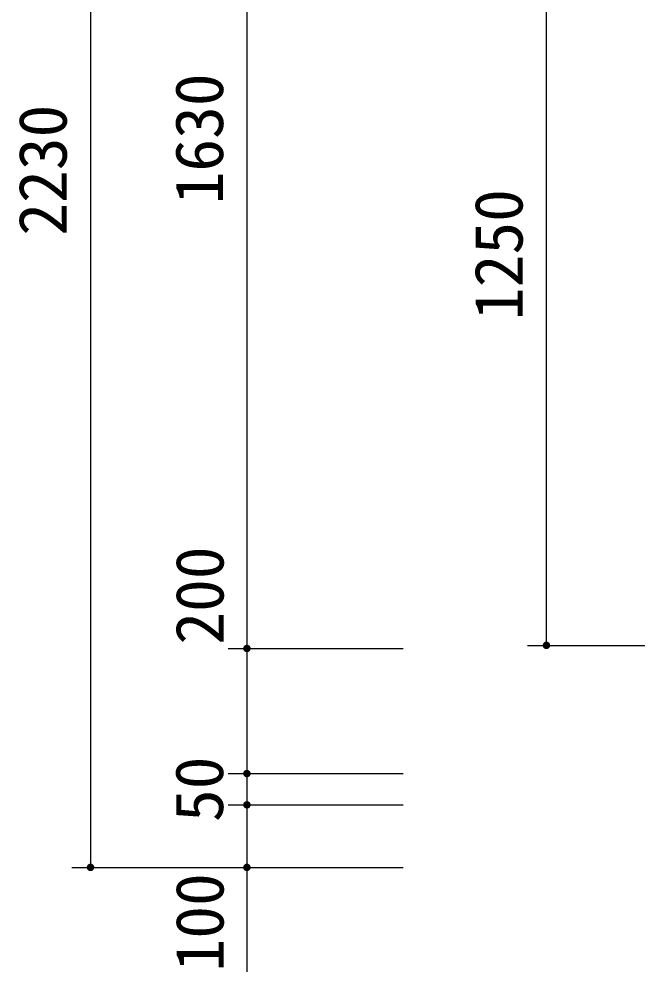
# Model space of a CAD drawing. Units: millimetres, scale not verified. Extents: x -8910 to 8910, y -6308 to 6308.
# Drawn here: x -1009 to -20, y -3764 to -2240 of the extents above; entities that cross this region are included whole.
import ezdxf
from ezdxf.enums import TextEntityAlignment as Align

# ---------------------------------------------------------------- set-up
doc = ezdxf.new("R2010")
doc.units = ezdxf.units.MM
doc.header["$LTSCALE"] = 30
doc.layers.add('0-3_空気管', color=3, linetype='Continuous', lineweight=25)
doc.layers.add('0-5_製作', color=5, linetype='Continuous', lineweight=25)
doc.styles.add('ＭＳ ゴシック', font='')
doc.styles.get('ＭＳ ゴシック').set_extended_font_data('MS Gothic')

msp = doc.modelspace()

# ---------------------------------------------------------------- linework, layer by layer
at = {"layer": '0-3_空気管', "color": 2}
for p, q in [((-895, -1366.74), (-895, -3596.74)), ((-645, -1616.74), (-645, -3246.74)), ((-166.24, -3241.75), (-166.24, -1991.74)), ((-645, -3246.74), (-645, -3446.74)), ((-645, -3446.74), (-645, -3496.74)), ((-645, -3496.74), (-645, -3596.74))]:
    msp.add_line(p, q, dxfattribs=at)
at = {"layer": '0-5_製作', "color": 2}
for p, q in [((-196.24, -3241.75), (13.27, -3241.75)), ((-675, -3246.74), (-395.45, -3246.74)), ((-675, -3446.74), (-395.45, -3446.74)), ((-675, -3496.74), (-395.45, -3496.74)), ((-925, -3596.74), (-645, -3596.74)), ((-675, -3596.74), (-395.45, -3596.74)), ((-645, -3596.74), (-645, -3763.9))]:
    msp.add_line(p, q, dxfattribs=at)
at = {"layer": '0-5_製作'}
for points in [[(-650.71, -3244.89), (-645, -3246.74), (-650.89, -3245.62)], [(-650.71, -3244.89), (-645, -3240.74), (-645, -3246.74)], [(-650.43, -3244.19), (-645, -3240.74), (-650.71, -3244.89)], [(-650.07, -3243.53), (-645, -3240.74), (-650.43, -3244.19)], [(-649.62, -3242.92), (-645, -3240.74), (-650.07, -3243.53)], [(-649.11, -3242.37), (-645, -3240.74), (-649.62, -3242.92)], [(-648.53, -3241.89), (-645, -3240.74), (-649.11, -3242.37)], [(-647.89, -3241.49), (-645, -3240.74), (-648.53, -3241.89)], [(-647.21, -3241.16), (-645, -3240.74), (-647.89, -3241.49)], [(-646.49, -3240.93), (-645, -3240.74), (-647.21, -3241.16)], [(-645.75, -3240.79), (-645, -3240.74), (-646.49, -3240.93)], [(-645, -3240.74), (-639, -3246.74), (-645, -3246.74)], [(-645, -3240.74), (-639.05, -3245.99), (-639, -3246.74)], [(-645, -3240.74), (-639.19, -3245.25), (-639.05, -3245.99)], [(-645, -3240.74), (-639.42, -3244.53), (-639.19, -3245.25)], [(-645, -3240.74), (-639.74, -3243.85), (-639.42, -3244.53)], [(-645, -3240.74), (-640.15, -3243.22), (-639.74, -3243.85)], [(-645, -3240.74), (-640.63, -3242.64), (-640.15, -3243.22)], [(-645, -3240.74), (-641.18, -3242.12), (-640.63, -3242.64)], [(-645, -3240.74), (-641.79, -3241.68), (-641.18, -3242.12)], [(-645, -3240.74), (-642.45, -3241.31), (-641.79, -3241.68)], [(-645, -3240.74), (-643.15, -3241.04), (-642.45, -3241.31)], [(-644.62, -3240.76), (-643.15, -3241.04), (-645, -3240.74)], [(-643.88, -3240.85), (-643.15, -3241.04), (-644.62, -3240.76)], [(-172.22, -3241.37), (-166.24, -3241.75), (-172.24, -3241.75)], [(-172.24, -3241.75), (-166.24, -3241.75), (-172.19, -3242.5)], [(-172.22, -3241.37), (-166.24, -3235.75), (-166.24, -3241.75)], [(-172.13, -3240.62), (-166.24, -3235.75), (-172.22, -3241.37)], [(-172.19, -3242.5), (-166.24, -3241.75), (-172.05, -3243.24)], [(-171.94, -3239.89), (-166.24, -3235.75), (-172.13, -3240.62)], [(-172.05, -3243.24), (-166.24, -3241.75), (-171.82, -3243.95)], [(-171.67, -3239.19), (-166.24, -3235.75), (-171.94, -3239.89)], [(-171.82, -3243.95), (-166.24, -3241.75), (-171.49, -3244.64)], [(-171.3, -3238.53), (-166.24, -3235.75), (-171.67, -3239.19)], [(-171.49, -3244.64), (-166.24, -3241.75), (-171.09, -3245.27)], [(-170.86, -3237.92), (-166.24, -3235.75), (-171.3, -3238.53)], [(-171.09, -3245.27), (-166.24, -3241.75), (-170.61, -3245.85)], [(-170.34, -3237.37), (-166.24, -3235.75), (-170.86, -3237.92)], [(-170.61, -3245.85), (-166.24, -3241.75), (-170.06, -3246.37)], [(-169.76, -3236.89), (-166.24, -3235.75), (-170.34, -3237.37)], [(-170.06, -3246.37), (-166.24, -3241.75), (-169.45, -3246.81)], [(-169.13, -3236.49), (-166.24, -3235.75), (-169.76, -3236.89)], [(-169.45, -3246.81), (-166.24, -3241.75), (-168.79, -3247.17)], [(-168.45, -3236.17), (-166.24, -3235.75), (-169.13, -3236.49)], [(-168.79, -3247.17), (-166.24, -3241.75), (-168.09, -3247.45)], [(-167.73, -3235.93), (-166.24, -3235.75), (-168.45, -3236.17)], [(-168.09, -3247.45), (-166.24, -3241.75), (-167.36, -3247.64)], [(-166.99, -3235.79), (-166.24, -3235.75), (-167.73, -3235.93)], [(-167.36, -3247.64), (-166.24, -3241.75), (-166.24, -3247.75)], [(-166.24, -3235.75), (-160.24, -3241.75), (-166.24, -3241.75)], [(-166.24, -3235.75), (-160.28, -3240.99), (-160.24, -3241.75)], [(-166.24, -3235.75), (-160.42, -3240.25), (-160.28, -3240.99)], [(-166.24, -3235.75), (-160.66, -3239.54), (-160.42, -3240.25)], [(-166.24, -3235.75), (-160.98, -3238.85), (-160.66, -3239.54)], [(-166.24, -3235.75), (-161.38, -3238.22), (-160.98, -3238.85)], [(-166.24, -3235.75), (-161.86, -3237.64), (-161.38, -3238.22)], [(-166.24, -3235.75), (-162.41, -3237.12), (-161.86, -3237.64)], [(-166.24, -3235.75), (-163.02, -3236.68), (-162.41, -3237.12)], [(-166.24, -3235.75), (-163.68, -3236.32), (-163.02, -3236.68)], [(-166.24, -3235.75), (-164.38, -3236.04), (-163.68, -3236.32)], [(-166.24, -3235.75), (-165.11, -3235.85), (-164.38, -3236.04)], [(-166.24, -3235.75), (-165.86, -3235.76), (-165.11, -3235.85)], [(-166.24, -3241.75), (-165.48, -3247.7), (-166.24, -3247.75)], [(-166.24, -3241.75), (-164.74, -3247.56), (-165.48, -3247.7)], [(-166.24, -3241.75), (-164.03, -3247.32), (-164.74, -3247.56)], [(-166.24, -3241.75), (-163.35, -3247), (-164.03, -3247.32)], [(-166.24, -3241.75), (-162.71, -3246.6), (-163.35, -3247)], [(-166.24, -3241.75), (-162.13, -3246.12), (-162.71, -3246.6)], [(-166.24, -3241.75), (-161.61, -3245.57), (-162.13, -3246.12)], [(-166.24, -3241.75), (-161.17, -3244.96), (-161.61, -3245.57)], [(-166.24, -3241.75), (-160.81, -3244.3), (-161.17, -3244.96)], [(-166.24, -3241.75), (-160.53, -3243.6), (-160.81, -3244.3)], [(-166.24, -3241.75), (-160.34, -3242.87), (-160.53, -3243.6)], [(-166.24, -3241.75), (-160.25, -3242.12), (-160.34, -3242.87)], [(-166.24, -3241.75), (-160.24, -3241.75), (-160.25, -3242.12)], [(-650.99, -3246.37), (-645, -3246.74), (-651, -3246.74)], [(-651, -3246.74), (-645, -3246.74), (-650.95, -3247.5)], [(-650.89, -3245.62), (-645, -3246.74), (-650.99, -3246.37)], [(-650.95, -3247.5), (-645, -3246.74), (-650.81, -3248.24)], [(-650.81, -3248.24), (-645, -3246.74), (-650.58, -3248.95)], [(-650.58, -3248.95), (-645, -3246.74), (-650.26, -3249.63)], [(-650.26, -3249.63), (-645, -3246.74), (-649.86, -3250.27)], [(-649.86, -3250.27), (-645, -3246.74), (-649.37, -3250.85)], [(-649.37, -3250.85), (-645, -3246.74), (-648.83, -3251.37)], [(-648.83, -3251.37), (-645, -3246.74), (-648.22, -3251.81)], [(-648.22, -3251.81), (-645, -3246.74), (-647.56, -3252.17)], [(-647.56, -3252.17), (-645, -3246.74), (-645, -3252.74)], [(-647.56, -3252.17), (-645.38, -3252.73), (-646.86, -3252.45)], [(-647.56, -3252.17), (-645, -3252.74), (-645.38, -3252.73)], [(-646.86, -3252.45), (-645.38, -3252.73), (-646.13, -3252.64)], [(-645, -3246.74), (-644.25, -3252.7), (-645, -3252.74)], [(-645, -3246.74), (-643.51, -3252.56), (-644.25, -3252.7)], [(-645, -3246.74), (-642.79, -3252.32), (-643.51, -3252.56)], [(-645, -3246.74), (-642.11, -3252), (-642.79, -3252.32)], [(-645, -3246.74), (-641.47, -3251.6), (-642.11, -3252)], [(-645, -3246.74), (-640.89, -3251.12), (-641.47, -3251.6)], [(-645, -3246.74), (-640.38, -3250.57), (-640.89, -3251.12)], [(-645, -3246.74), (-639.93, -3249.96), (-640.38, -3250.57)], [(-645, -3246.74), (-639.57, -3249.3), (-639.93, -3249.96)], [(-645, -3246.74), (-639.29, -3248.6), (-639.57, -3249.3)], [(-645, -3246.74), (-639.11, -3247.87), (-639.29, -3248.6)], [(-639, -3246.74), (-639.11, -3247.87), (-645, -3246.74)], [(-639, -3246.74), (-639.01, -3247.12), (-639.11, -3247.87)], [(-167.36, -3247.64), (-166.24, -3247.75), (-166.61, -3247.73)], [(-650.89, -3445.62), (-645, -3440.74), (-645, -3446.74)], [(-650.71, -3444.89), (-645, -3440.74), (-650.89, -3445.62)], [(-650.43, -3444.19), (-645, -3440.74), (-650.71, -3444.89)], [(-650.07, -3443.53), (-645, -3440.74), (-650.43, -3444.19)], [(-649.62, -3442.92), (-645, -3440.74), (-650.07, -3443.53)], [(-649.11, -3442.37), (-645, -3440.74), (-649.62, -3442.92)], [(-648.53, -3441.89), (-645, -3440.74), (-649.11, -3442.37)], [(-647.89, -3441.49), (-645, -3440.74), (-648.53, -3441.89)], [(-647.21, -3441.16), (-645, -3440.74), (-647.89, -3441.49)], [(-646.49, -3440.93), (-645, -3440.74), (-647.21, -3441.16)], [(-645.75, -3440.79), (-645, -3440.74), (-646.49, -3440.93)], [(-645, -3440.74), (-639, -3446.74), (-645, -3446.74)], [(-645, -3440.74), (-639.05, -3445.99), (-639, -3446.74)], [(-645, -3440.74), (-639.19, -3445.25), (-639.05, -3445.99)], [(-645, -3440.74), (-639.42, -3444.53), (-639.19, -3445.25)], [(-645, -3440.74), (-639.74, -3443.85), (-639.42, -3444.53)], [(-645, -3440.74), (-640.15, -3443.22), (-639.74, -3443.85)], [(-645, -3440.74), (-640.63, -3442.64), (-640.15, -3443.22)], [(-645, -3440.74), (-641.18, -3442.12), (-640.63, -3442.64)], [(-645, -3440.74), (-641.79, -3441.68), (-641.18, -3442.12)], [(-645, -3440.74), (-642.45, -3441.31), (-641.79, -3441.68)], [(-645, -3440.74), (-643.15, -3441.04), (-642.45, -3441.31)], [(-644.62, -3440.76), (-643.15, -3441.04), (-645, -3440.74)], [(-644.62, -3440.76), (-643.88, -3440.85), (-643.15, -3441.04)], [(-650.99, -3446.37), (-645, -3446.74), (-651, -3446.74)], [(-651, -3446.74), (-645, -3446.74), (-650.95, -3447.5)], [(-650.89, -3445.62), (-645, -3446.74), (-650.99, -3446.37)], [(-650.95, -3447.5), (-645, -3446.74), (-650.81, -3448.24)], [(-650.81, -3448.24), (-645, -3446.74), (-650.58, -3448.95)], [(-650.58, -3448.95), (-645, -3446.74), (-650.26, -3449.63)], [(-650.26, -3449.63), (-645, -3446.74), (-649.86, -3450.27)], [(-649.86, -3450.27), (-645, -3446.74), (-649.37, -3450.85)], [(-649.37, -3450.85), (-645, -3446.74), (-648.83, -3451.37)], [(-648.83, -3451.37), (-645, -3446.74), (-648.22, -3451.81)], [(-648.22, -3451.81), (-645, -3446.74), (-647.56, -3452.17)], [(-647.56, -3452.17), (-645, -3446.74), (-645, -3452.74)], [(-647.56, -3452.17), (-645, -3452.74), (-646.86, -3452.45)], [(-646.86, -3452.45), (-645.38, -3452.73), (-646.13, -3452.64)], [(-646.86, -3452.45), (-645, -3452.74), (-645.38, -3452.73)], [(-645, -3446.74), (-644.25, -3452.7), (-645, -3452.74)], [(-645, -3446.74), (-643.51, -3452.56), (-644.25, -3452.7)], [(-645, -3446.74), (-642.79, -3452.32), (-643.51, -3452.56)], [(-645, -3446.74), (-642.11, -3452), (-642.79, -3452.32)], [(-645, -3446.74), (-641.47, -3451.6), (-642.11, -3452)], [(-645, -3446.74), (-640.89, -3451.12), (-641.47, -3451.6)], [(-645, -3446.74), (-640.38, -3450.57), (-640.89, -3451.12)], [(-645, -3446.74), (-639.93, -3449.96), (-640.38, -3450.57)], [(-645, -3446.74), (-639.57, -3449.3), (-639.93, -3449.96)], [(-645, -3446.74), (-639.29, -3448.6), (-639.57, -3449.3)], [(-645, -3446.74), (-639.11, -3447.87), (-639.29, -3448.6)], [(-645, -3446.74), (-639.01, -3447.12), (-639.11, -3447.87)], [(-639, -3446.74), (-639.01, -3447.12), (-645, -3446.74)], [(-650.99, -3496.37), (-645, -3496.74), (-651, -3496.74)], [(-651, -3496.74), (-645, -3496.74), (-650.95, -3497.5)], [(-650.89, -3495.62), (-645, -3496.74), (-650.99, -3496.37)], [(-650.95, -3497.5), (-645, -3496.74), (-650.81, -3498.24)], [(-650.89, -3495.62), (-645, -3490.74), (-645, -3496.74)], [(-650.71, -3494.89), (-645, -3490.74), (-650.89, -3495.62)], [(-650.81, -3498.24), (-645, -3496.74), (-650.58, -3498.95)], [(-650.43, -3494.19), (-645, -3490.74), (-650.71, -3494.89)], [(-650.58, -3498.95), (-645, -3496.74), (-650.26, -3499.63)], [(-650.07, -3493.53), (-645, -3490.74), (-650.43, -3494.19)], [(-650.26, -3499.63), (-645, -3496.74), (-649.86, -3500.27)], [(-649.62, -3492.92), (-645, -3490.74), (-650.07, -3493.53)], [(-649.86, -3500.27), (-645, -3496.74), (-649.37, -3500.85)], [(-649.11, -3492.37), (-645, -3490.74), (-649.62, -3492.92)], [(-649.37, -3500.85), (-645, -3496.74), (-648.83, -3501.37)], [(-648.53, -3491.89), (-645, -3490.74), (-649.11, -3492.37)], [(-648.83, -3501.37), (-645, -3496.74), (-648.22, -3501.81)], [(-647.89, -3491.49), (-645, -3490.74), (-648.53, -3491.89)], [(-648.22, -3501.81), (-645, -3496.74), (-647.56, -3502.17)], [(-647.21, -3491.16), (-645, -3490.74), (-647.89, -3491.49)], [(-647.56, -3502.17), (-645, -3496.74), (-645, -3502.74)], [(-647.56, -3502.17), (-645, -3502.74), (-646.86, -3502.45)], [(-646.49, -3490.93), (-645, -3490.74), (-647.21, -3491.16)], [(-646.86, -3502.45), (-645.38, -3502.73), (-646.13, -3502.64)], [(-646.86, -3502.45), (-645, -3502.74), (-645.38, -3502.73)], [(-645.75, -3490.79), (-645, -3490.74), (-646.49, -3490.93)], [(-645, -3490.74), (-639, -3496.74), (-645, -3496.74)], [(-645, -3490.74), (-639.05, -3495.99), (-639, -3496.74)], [(-645, -3490.74), (-639.19, -3495.25), (-639.05, -3495.99)], [(-645, -3490.74), (-639.42, -3494.53), (-639.19, -3495.25)], [(-645, -3490.74), (-639.74, -3493.85), (-639.42, -3494.53)], [(-645, -3490.74), (-640.15, -3493.22), (-639.74, -3493.85)], [(-645, -3490.74), (-640.63, -3492.64), (-640.15, -3493.22)], [(-645, -3490.74), (-641.18, -3492.12), (-640.63, -3492.64)], [(-645, -3490.74), (-641.79, -3491.68), (-641.18, -3492.12)], [(-645, -3490.74), (-642.45, -3491.31), (-641.79, -3491.68)], [(-645, -3490.74), (-643.15, -3491.04), (-642.45, -3491.31)], [(-644.62, -3490.76), (-643.15, -3491.04), (-645, -3490.74)], [(-645, -3496.74), (-644.25, -3502.7), (-645, -3502.74)], [(-645, -3496.74), (-643.51, -3502.55), (-644.25, -3502.7)], [(-645, -3496.74), (-642.79, -3502.32), (-643.51, -3502.55)], [(-645, -3496.74), (-642.11, -3502), (-642.79, -3502.32)], [(-645, -3496.74), (-641.47, -3501.6), (-642.11, -3502)], [(-645, -3496.74), (-640.89, -3501.12), (-641.47, -3501.6)], [(-645, -3496.74), (-640.38, -3500.57), (-640.89, -3501.12)], [(-645, -3496.74), (-639.93, -3499.96), (-640.38, -3500.57)], [(-645, -3496.74), (-639.57, -3499.3), (-639.93, -3499.96)], [(-645, -3496.74), (-639.29, -3498.6), (-639.57, -3499.3)], [(-645, -3496.74), (-639.11, -3497.87), (-639.29, -3498.6)], [(-645, -3496.74), (-639.01, -3497.12), (-639.11, -3497.87)], [(-639, -3496.74), (-639.01, -3497.12), (-645, -3496.74)], [(-644.62, -3490.76), (-643.88, -3490.85), (-643.15, -3491.04)], [(-900.71, -3594.89), (-895, -3596.74), (-900.89, -3595.62)], [(-900.71, -3594.89), (-895, -3590.74), (-895, -3596.74)], [(-900.43, -3594.19), (-895, -3590.74), (-900.71, -3594.89)], [(-900.07, -3593.53), (-895, -3590.74), (-900.43, -3594.19)], [(-899.62, -3592.92), (-895, -3590.74), (-900.07, -3593.53)], [(-899.11, -3592.37), (-895, -3590.74), (-899.62, -3592.92)], [(-898.53, -3591.89), (-895, -3590.74), (-899.11, -3592.37)], [(-897.89, -3591.49), (-895, -3590.74), (-898.53, -3591.89)], [(-897.21, -3591.17), (-895, -3590.74), (-897.89, -3591.49)], [(-896.49, -3590.93), (-895, -3590.74), (-897.21, -3591.17)], [(-895.75, -3590.79), (-895, -3590.74), (-896.49, -3590.93)], [(-895, -3590.74), (-889, -3596.74), (-895, -3596.74)], [(-895, -3590.74), (-889.05, -3595.99), (-889, -3596.74)], [(-895, -3590.74), (-889.19, -3595.25), (-889.05, -3595.99)], [(-895, -3590.74), (-889.42, -3594.53), (-889.19, -3595.25)], [(-895, -3590.74), (-889.74, -3593.85), (-889.42, -3594.53)], [(-895, -3590.74), (-890.15, -3593.22), (-889.74, -3593.85)], [(-895, -3590.74), (-890.63, -3592.64), (-890.15, -3593.22)], [(-895, -3590.74), (-891.18, -3592.12), (-890.63, -3592.64)], [(-895, -3590.74), (-891.79, -3591.68), (-891.18, -3592.12)], [(-895, -3590.74), (-892.45, -3591.31), (-891.79, -3591.68)], [(-894.62, -3590.76), (-892.45, -3591.31), (-895, -3590.74)], [(-894.62, -3590.76), (-893.15, -3591.04), (-892.45, -3591.31)], [(-893.88, -3590.85), (-893.15, -3591.04), (-894.62, -3590.76)], [(-650.89, -3595.62), (-645, -3590.74), (-645, -3596.74)], [(-650.71, -3594.89), (-645, -3590.74), (-650.89, -3595.62)], [(-650.43, -3594.19), (-645, -3590.74), (-650.71, -3594.89)], [(-650.07, -3593.53), (-645, -3590.74), (-650.43, -3594.19)], [(-649.62, -3592.92), (-645, -3590.74), (-650.07, -3593.53)], [(-649.11, -3592.37), (-645, -3590.74), (-649.62, -3592.92)], [(-648.53, -3591.89), (-645, -3590.74), (-649.11, -3592.37)], [(-647.89, -3591.49), (-645, -3590.74), (-648.53, -3591.89)], [(-647.21, -3591.17), (-645, -3590.74), (-647.89, -3591.49)], [(-646.49, -3590.93), (-645, -3590.74), (-647.21, -3591.17)], [(-645.75, -3590.79), (-645, -3590.74), (-646.49, -3590.93)], [(-645, -3590.74), (-639, -3596.74), (-645, -3596.74)], [(-645, -3590.74), (-639.05, -3595.99), (-639, -3596.74)], [(-645, -3590.74), (-639.19, -3595.25), (-639.05, -3595.99)], [(-645, -3590.74), (-639.42, -3594.53), (-639.19, -3595.25)], [(-645, -3590.74), (-639.74, -3593.85), (-639.42, -3594.53)], [(-645, -3590.74), (-640.15, -3593.22), (-639.74, -3593.85)], [(-645, -3590.74), (-640.63, -3592.64), (-640.15, -3593.22)], [(-645, -3590.74), (-641.18, -3592.12), (-640.63, -3592.64)], [(-645, -3590.74), (-641.79, -3591.68), (-641.18, -3592.12)], [(-645, -3590.74), (-642.45, -3591.31), (-641.79, -3591.68)], [(-645, -3590.74), (-643.15, -3591.04), (-642.45, -3591.31)], [(-644.62, -3590.76), (-643.15, -3591.04), (-645, -3590.74)], [(-644.62, -3590.76), (-643.88, -3590.85), (-643.15, -3591.04)], [(-900.99, -3596.37), (-895, -3596.74), (-901, -3596.74)], [(-901, -3596.74), (-895, -3596.74), (-900.95, -3597.5)], [(-900.89, -3595.62), (-895, -3596.74), (-900.99, -3596.37)], [(-900.95, -3597.5), (-895, -3596.74), (-900.81, -3598.24)], [(-900.81, -3598.24), (-895, -3596.74), (-900.58, -3598.95)], [(-900.58, -3598.95), (-895, -3596.74), (-900.26, -3599.63)], [(-900.26, -3599.63), (-895, -3596.74), (-899.86, -3600.27)], [(-899.86, -3600.27), (-895, -3596.74), (-899.37, -3600.85)], [(-899.37, -3600.85), (-895, -3596.74), (-898.83, -3601.37)], [(-898.83, -3601.37), (-895, -3596.74), (-898.22, -3601.81)], [(-898.22, -3601.81), (-895, -3596.74), (-895, -3602.74)], [(-898.22, -3601.81), (-895, -3602.74), (-897.56, -3602.17)], [(-897.56, -3602.17), (-895.38, -3602.73), (-896.86, -3602.45)], [(-897.56, -3602.17), (-895, -3602.74), (-895.38, -3602.73)], [(-896.86, -3602.45), (-895.38, -3602.73), (-896.13, -3602.64)], [(-895, -3596.74), (-894.25, -3602.7), (-895, -3602.74)], [(-895, -3596.74), (-893.51, -3602.56), (-894.25, -3602.7)], [(-895, -3596.74), (-892.79, -3602.32), (-893.51, -3602.56)], [(-895, -3596.74), (-892.11, -3602), (-892.79, -3602.32)], [(-895, -3596.74), (-891.47, -3601.6), (-892.11, -3602)], [(-895, -3596.74), (-890.89, -3601.12), (-891.47, -3601.6)], [(-895, -3596.74), (-890.38, -3600.57), (-890.89, -3601.12)], [(-895, -3596.74), (-889.93, -3599.96), (-890.38, -3600.57)], [(-895, -3596.74), (-889.57, -3599.3), (-889.93, -3599.96)], [(-895, -3596.74), (-889.29, -3598.6), (-889.57, -3599.3)], [(-895, -3596.74), (-889.11, -3597.87), (-889.29, -3598.6)], [(-889, -3596.74), (-889.11, -3597.87), (-895, -3596.74)], [(-889, -3596.74), (-889.01, -3597.12), (-889.11, -3597.87)], [(-650.99, -3596.37), (-645, -3596.74), (-651, -3596.74)], [(-651, -3596.74), (-645, -3596.74), (-650.95, -3597.5)], [(-650.89, -3595.62), (-645, -3596.74), (-650.99, -3596.37)], [(-650.95, -3597.5), (-645, -3596.74), (-650.81, -3598.24)], [(-650.81, -3598.24), (-645, -3596.74), (-650.58, -3598.95)], [(-650.58, -3598.95), (-645, -3596.74), (-650.26, -3599.63)], [(-650.26, -3599.63), (-645, -3596.74), (-649.86, -3600.27)], [(-649.86, -3600.27), (-645, -3596.74), (-649.37, -3600.85)], [(-649.37, -3600.85), (-645, -3596.74), (-648.83, -3601.37)], [(-648.83, -3601.37), (-645, -3596.74), (-648.22, -3601.81)], [(-648.22, -3601.81), (-645, -3596.74), (-647.56, -3602.17)], [(-647.56, -3602.17), (-645, -3596.74), (-645, -3602.74)], [(-647.56, -3602.17), (-645, -3602.74), (-646.86, -3602.45)], [(-646.86, -3602.45), (-645.38, -3602.73), (-646.13, -3602.64)], [(-646.86, -3602.45), (-645, -3602.74), (-645.38, -3602.73)], [(-645, -3596.74), (-644.25, -3602.7), (-645, -3602.74)], [(-645, -3596.74), (-643.51, -3602.56), (-644.25, -3602.7)], [(-645, -3596.74), (-642.79, -3602.32), (-643.51, -3602.56)], [(-645, -3596.74), (-642.11, -3602), (-642.79, -3602.32)], [(-645, -3596.74), (-641.47, -3601.6), (-642.11, -3602)], [(-645, -3596.74), (-640.89, -3601.12), (-641.47, -3601.6)], [(-645, -3596.74), (-640.38, -3600.57), (-640.89, -3601.12)], [(-645, -3596.74), (-639.93, -3599.96), (-640.38, -3600.57)], [(-645, -3596.74), (-639.57, -3599.3), (-639.93, -3599.96)], [(-645, -3596.74), (-639.29, -3598.6), (-639.57, -3599.3)], [(-645, -3596.74), (-639.11, -3597.87), (-639.29, -3598.6)], [(-645, -3596.74), (-639.01, -3597.12), (-639.11, -3597.87)], [(-639, -3596.74), (-639.01, -3597.12), (-645, -3596.74)]]:
    msp.add_solid(points, dxfattribs=at)

# ---------------------------------------------------------------- texts
at = {"layer": '0-3_空気管', "color": 4, "style": 'ＭＳ ゴシック'}
for s, p in [('2230', (-910, -2586.74)), ('1250', (-181.24, -2721.74)), ('200', (-659.19, -3240.66)), ('50', (-660, -3524.24)), ('100', (-659.19, -3763.12))]:
    msp.add_text(s, height=76.98, rotation=90, dxfattribs=at).set_placement(p, align=Align.BOTTOM_LEFT)
at = {"layer": '0-5_製作', "color": 4, "style": 'ＭＳ ゴシック'}
msp.add_text('1630', height=76.98, rotation=90, dxfattribs=at).set_placement((-660, -2536.74), align=Align.BOTTOM_LEFT)

doc.saveas('drawing.dxf')
